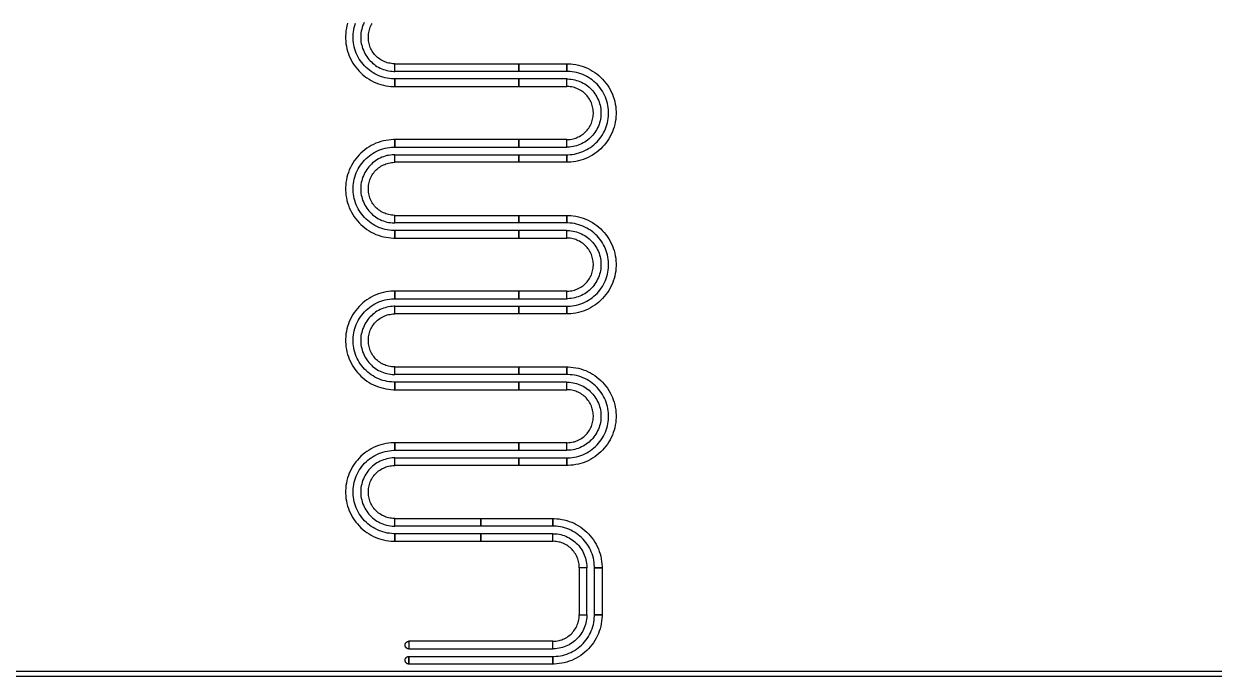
# Model space of a CAD drawing. Extents: x -3500 to 3500, y -3500 to 3500.
# Drawn here: x -1898 to -327, y 5 to 866 of the extents above; entities that cross this region are included whole.
import ezdxf

# ---------------------------------------------------------------- set-up
doc = ezdxf.new("R2010")
doc.units = 0
doc.layers.get('0').update_dxf_attribs({"linetype": 'CONTINUOUS'})
doc.layers.add('BASEMETAL', color=4, linetype='CONTINUOUS')
doc.layers.add('BUSMAIN', color=3, linetype='CONTINUOUS')

# ---------------------------------------------------------------- blocks, each defined once
blk = doc.blocks.new('CHIP_XSEARCH')
for points in [[(2029.1, 4366.5), (2028.2, 4363.2), (2027.5, 4359.8), (2027, 4356.5), (2026.7, 4353.1), (2026.5, 4349.7), (2026.5, 4346.3), (2026.7, 4342.9), (2027, 4339.5), (2027.5, 4336.2), (2028.2, 4332.8), (2029.1, 4329.5), (2030.2, 4326.3), (2031.4, 4323.1), (2032.8, 4320), (2034.3, 4317), (2036, 4314), (2037.9, 4311.2), (2039.9, 4308.4), (2042, 4305.8), (2044.3, 4303.3), (2046.7, 4300.9), (2049.2, 4298.6), (2051.9, 4296.4), (2054.6, 4294.4), (2057.5, 4292.6), (2060.4, 4290.9), (2063.5, 4289.3), (2066.6, 4287.9), (2069.8, 4286.7), (2073, 4285.7), (2076.3, 4284.8), (2079.6, 4284.1), (2083, 4283.6), (2086.4, 4283.2), (2089.8, 4283), (2091.5, 4283), (2091.5, 4293), (2090, 4293), (2087.1, 4293.2), (2084.3, 4293.5), (2081.4, 4293.9), (2078.6, 4294.5), (2075.8, 4295.3), (2073.1, 4296.2), (2070.4, 4297.2), (2067.8, 4298.4), (2065.2, 4299.7), (2062.7, 4301.1), (2060.3, 4302.7), (2058, 4304.4), (2055.7, 4306.2), (2053.6, 4308.1), (2051.6, 4310.1), (2049.6, 4312.3), (2047.8, 4314.5), (2046.1, 4316.8), (2044.6, 4319.3), (2043.1, 4321.8), (2041.8, 4324.3), (2040.6, 4327), (2039.6, 4329.6), (2038.7, 4332.4), (2038, 4335.2), (2037.4, 4338), (2036.9, 4340.8), (2036.6, 4343.7), (2036.5, 4346.6), (2036.5, 4349.4), (2036.6, 4352.3), (2036.9, 4355.2), (2037.4, 4358), (2038, 4360.8), (2038.7, 4363.6), (2039.6, 4366.4)], [(2050.8, 4367.4), (2049.9, 4365.2), (2049, 4363), (2048.3, 4360.8), (2047.7, 4358.5), (2047.2, 4356.2), (2046.8, 4353.9), (2046.6, 4351.5), (2046.5, 4349.2), (2046.5, 4346.8), (2046.6, 4344.5), (2046.8, 4342.1), (2047.2, 4339.8), (2047.7, 4337.5), (2048.3, 4335.2), (2049, 4333), (2049.9, 4330.8), (2050.8, 4328.6), (2051.9, 4326.5), (2053.1, 4324.5), (2054.4, 4322.5), (2055.8, 4320.6), (2057.2, 4318.8), (2058.8, 4317), (2060.5, 4315.4), (2062.2, 4313.8), (2064.1, 4312.3), (2066, 4310.9), (2067.9, 4309.6), (2070, 4308.5), (2072.1, 4307.4), (2074.2, 4306.4), (2076.4, 4305.6), (2078.7, 4304.9), (2080.9, 4304.2), (2083.3, 4303.8), (2085.6, 4303.4), (2087.9, 4303.1), (2090.3, 4303), (2091.5, 4303), (2091.5, 4313), (2090.5, 4313), (2088.7, 4313.1), (2086.9, 4313.3), (2085.1, 4313.6), (2083.3, 4314), (2081.5, 4314.4), (2079.8, 4315), (2078.1, 4315.7), (2076.4, 4316.4), (2074.8, 4317.2), (2073.2, 4318.2), (2071.6, 4319.2), (2070.1, 4320.2), (2068.7, 4321.4), (2067.4, 4322.6), (2066.1, 4323.9), (2064.8, 4325.3), (2063.7, 4326.7), (2062.6, 4328.2), (2061.6, 4329.7), (2060.7, 4331.3), (2059.9, 4332.9), (2059.1, 4334.6), (2058.5, 4336.3), (2057.9, 4338.1), (2057.4, 4339.8), (2057, 4341.6), (2056.8, 4343.4), (2056.6, 4345.3), (2056.5, 4347.1), (2056.5, 4348.9), (2056.6, 4350.7), (2056.8, 4352.6), (2057, 4354.4), (2057.4, 4356.2), (2057.9, 4357.9), (2058.5, 4359.7), (2059.1, 4361.4), (2059.9, 4363.1), (2060.7, 4364.7), (2061.6, 4366.3)]]:
    blk.add_lwpolyline(points)
for points in [[(2255, 4303), (2091.5, 4303), (2091.5, 4313), (2255, 4313)], [(2318.5, 4303), (2255, 4303), (2255, 4313), (2318.5, 4313)], [(2318.5, 4193), (2320, 4193), (2322.9, 4193.2), (2325.7, 4193.5), (2328.6, 4193.9), (2331.4, 4194.5), (2334.2, 4195.3), (2336.9, 4196.2), (2339.6, 4197.2), (2342.2, 4198.4), (2344.8, 4199.7), (2347.3, 4201.1), (2349.7, 4202.7), (2352, 4204.4), (2354.3, 4206.2), (2356.4, 4208.1), (2358.4, 4210.1), (2360.4, 4212.3), (2362.2, 4214.5), (2363.9, 4216.8), (2365.4, 4219.3), (2366.9, 4221.8), (2368.2, 4224.3), (2369.4, 4227), (2370.4, 4229.6), (2371.3, 4232.4), (2372, 4235.2), (2372.6, 4238), (2373.1, 4240.8), (2373.4, 4243.7), (2373.5, 4246.6), (2373.5, 4249.4), (2373.4, 4252.3), (2373.1, 4255.2), (2372.6, 4258), (2372, 4260.8), (2371.3, 4263.6), (2370.4, 4266.4), (2369.4, 4269), (2368.2, 4271.7), (2366.9, 4274.2), (2365.4, 4276.7), (2363.9, 4279.2), (2362.2, 4281.5), (2360.4, 4283.7), (2358.4, 4285.9), (2356.4, 4287.9), (2354.3, 4289.8), (2352, 4291.6), (2349.7, 4293.3), (2347.3, 4294.9), (2344.8, 4296.3), (2342.2, 4297.6), (2339.6, 4298.8), (2336.9, 4299.8), (2334.2, 4300.7), (2331.4, 4301.5), (2328.6, 4302.1), (2325.7, 4302.5), (2322.9, 4302.8), (2320, 4303), (2318.5, 4303), (2318.5, 4313), (2320.2, 4313), (2323.6, 4312.8), (2327, 4312.4), (2330.4, 4311.9), (2333.7, 4311.2), (2337, 4310.3), (2340.2, 4309.3), (2343.4, 4308.1), (2346.5, 4306.7), (2349.6, 4305.1), (2352.5, 4303.4), (2355.4, 4301.6), (2358.1, 4299.6), (2360.8, 4297.4), (2363.3, 4295.1), (2365.7, 4292.7), (2368, 4290.2), (2370.1, 4287.6), (2372.1, 4284.8), (2374, 4282), (2375.7, 4279), (2377.2, 4276), (2378.6, 4272.9), (2379.8, 4269.7), (2380.9, 4266.5), (2381.8, 4263.2), (2382.5, 4259.8), (2383, 4256.5), (2383.3, 4253.1), (2383.5, 4249.7), (2383.5, 4246.3), (2383.3, 4242.9), (2383, 4239.5), (2382.5, 4236.2), (2381.8, 4232.8), (2380.9, 4229.5), (2379.8, 4226.3), (2378.6, 4223.1), (2377.2, 4220), (2375.7, 4217), (2374, 4214), (2372.1, 4211.2), (2370.1, 4208.4), (2368, 4205.8), (2365.7, 4203.3), (2363.3, 4200.9), (2360.8, 4198.6), (2358.1, 4196.4), (2355.4, 4194.4), (2352.5, 4192.6), (2349.6, 4190.9), (2346.5, 4189.3), (2343.4, 4187.9), (2340.2, 4186.7), (2337, 4185.7), (2333.7, 4184.8), (2330.4, 4184.1), (2327, 4183.6), (2323.6, 4183.2), (2320.2, 4183), (2318.5, 4183)], [(2255, 4293), (2091.5, 4293), (2091.5, 4283), (2255, 4283)], [(2318.5, 4293), (2255, 4293), (2255, 4283), (2318.5, 4283)], [(2318.5, 4213), (2319.5, 4213), (2321.3, 4213.1), (2323.1, 4213.3), (2324.9, 4213.6), (2326.7, 4214), (2328.5, 4214.4), (2330.2, 4215), (2331.9, 4215.7), (2333.6, 4216.4), (2335.2, 4217.2), (2336.8, 4218.2), (2338.4, 4219.2), (2339.9, 4220.2), (2341.3, 4221.4), (2342.6, 4222.6), (2343.9, 4223.9), (2345.2, 4225.3), (2346.3, 4226.7), (2347.4, 4228.2), (2348.4, 4229.7), (2349.3, 4231.3), (2350.1, 4232.9), (2350.9, 4234.6), (2351.5, 4236.3), (2352.1, 4238.1), (2352.6, 4239.8), (2353, 4241.6), (2353.2, 4243.4), (2353.4, 4245.3), (2353.5, 4247.1), (2353.5, 4248.9), (2353.4, 4250.7), (2353.2, 4252.6), (2353, 4254.4), (2352.6, 4256.2), (2352.1, 4257.9), (2351.5, 4259.7), (2350.9, 4261.4), (2350.1, 4263.1), (2349.3, 4264.7), (2348.4, 4266.3), (2347.4, 4267.8), (2346.3, 4269.3), (2345.2, 4270.7), (2343.9, 4272.1), (2342.6, 4273.4), (2341.3, 4274.6), (2339.9, 4275.8), (2338.4, 4276.8), (2336.8, 4277.8), (2335.2, 4278.8), (2333.6, 4279.6), (2331.9, 4280.3), (2330.2, 4281), (2328.5, 4281.6), (2326.7, 4282), (2324.9, 4282.4), (2323.1, 4282.7), (2321.3, 4282.9), (2319.5, 4283), (2318.5, 4283), (2318.5, 4293), (2319.7, 4293), (2322.1, 4292.9), (2324.4, 4292.6), (2326.7, 4292.2), (2329.1, 4291.8), (2331.3, 4291.1), (2333.6, 4290.4), (2335.8, 4289.6), (2337.9, 4288.6), (2340, 4287.5), (2342.1, 4286.4), (2344, 4285.1), (2345.9, 4283.7), (2347.8, 4282.2), (2349.5, 4280.6), (2351.2, 4279), (2352.8, 4277.2), (2354.2, 4275.4), (2355.6, 4273.5), (2356.9, 4271.5), (2358.1, 4269.5), (2359.2, 4267.4), (2360.1, 4265.2), (2361, 4263), (2361.7, 4260.8), (2362.3, 4258.5), (2362.8, 4256.2), (2363.2, 4253.9), (2363.4, 4251.5), (2363.5, 4249.2), (2363.5, 4246.8), (2363.4, 4244.5), (2363.2, 4242.1), (2362.8, 4239.8), (2362.3, 4237.5), (2361.7, 4235.2), (2361, 4233), (2360.1, 4230.8), (2359.2, 4228.6), (2358.1, 4226.5), (2356.9, 4224.5), (2355.6, 4222.5), (2354.2, 4220.6), (2352.8, 4218.8), (2351.2, 4217), (2349.5, 4215.4), (2347.8, 4213.8), (2345.9, 4212.3), (2344, 4210.9), (2342.1, 4209.6), (2340, 4208.5), (2337.9, 4207.4), (2335.8, 4206.4), (2333.6, 4205.6), (2331.3, 4204.9), (2329.1, 4204.2), (2326.7, 4203.8), (2324.4, 4203.4), (2322.1, 4203.1), (2319.7, 4203), (2318.5, 4203)], [(2091.5, 4093), (2090, 4093), (2087.1, 4093.2), (2084.3, 4093.5), (2081.4, 4093.9), (2078.6, 4094.5), (2075.8, 4095.3), (2073.1, 4096.2), (2070.4, 4097.2), (2067.8, 4098.4), (2065.2, 4099.7), (2062.7, 4101.1), (2060.3, 4102.7), (2058, 4104.4), (2055.7, 4106.2), (2053.6, 4108.1), (2051.6, 4110.1), (2049.6, 4112.3), (2047.8, 4114.5), (2046.1, 4116.8), (2044.6, 4119.3), (2043.1, 4121.8), (2041.8, 4124.3), (2040.6, 4127), (2039.6, 4129.6), (2038.7, 4132.4), (2038, 4135.2), (2037.4, 4138), (2036.9, 4140.8), (2036.6, 4143.7), (2036.5, 4146.6), (2036.5, 4149.4), (2036.6, 4152.3), (2036.9, 4155.2), (2037.4, 4158), (2038, 4160.8), (2038.7, 4163.6), (2039.6, 4166.4), (2040.6, 4169), (2041.8, 4171.7), (2043.1, 4174.2), (2044.6, 4176.7), (2046.1, 4179.2), (2047.8, 4181.5), (2049.6, 4183.7), (2051.6, 4185.9), (2053.6, 4187.9), (2055.7, 4189.8), (2058, 4191.6), (2060.3, 4193.3), (2062.7, 4194.9), (2065.2, 4196.3), (2067.8, 4197.6), (2070.4, 4198.8), (2073.1, 4199.8), (2075.8, 4200.7), (2078.6, 4201.5), (2081.4, 4202.1), (2084.3, 4202.5), (2087.1, 4202.8), (2090, 4203), (2091.5, 4203), (2091.5, 4213), (2089.8, 4213), (2086.4, 4212.8), (2083, 4212.4), (2079.6, 4211.9), (2076.3, 4211.2), (2073, 4210.3), (2069.8, 4209.3), (2066.6, 4208.1), (2063.5, 4206.7), (2060.4, 4205.1), (2057.5, 4203.4), (2054.6, 4201.6), (2051.9, 4199.6), (2049.2, 4197.4), (2046.7, 4195.1), (2044.3, 4192.7), (2042, 4190.2), (2039.9, 4187.6), (2037.9, 4184.8), (2036, 4182), (2034.3, 4179), (2032.8, 4176), (2031.4, 4172.9), (2030.2, 4169.7), (2029.1, 4166.5), (2028.2, 4163.2), (2027.5, 4159.8), (2027, 4156.5), (2026.7, 4153.1), (2026.5, 4149.7), (2026.5, 4146.3), (2026.7, 4142.9), (2027, 4139.5), (2027.5, 4136.2), (2028.2, 4132.8), (2029.1, 4129.5), (2030.2, 4126.3), (2031.4, 4123.1), (2032.8, 4120), (2034.3, 4117), (2036, 4114), (2037.9, 4111.2), (2039.9, 4108.4), (2042, 4105.8), (2044.3, 4103.3), (2046.7, 4100.9), (2049.2, 4098.6), (2051.9, 4096.4), (2054.6, 4094.4), (2057.5, 4092.6), (2060.4, 4090.9), (2063.5, 4089.3), (2066.6, 4087.9), (2069.8, 4086.7), (2073, 4085.7), (2076.3, 4084.8), (2079.6, 4084.1), (2083, 4083.6), (2086.4, 4083.2), (2089.8, 4083), (2091.5, 4083)], [(2091.5, 4203), (2255, 4203), (2255, 4213), (2091.5, 4213)], [(2255, 4203), (2318.5, 4203), (2318.5, 4213), (2255, 4213)], [(2091.5, 4113), (2090.5, 4113), (2088.7, 4113.1), (2086.9, 4113.3), (2085.1, 4113.6), (2083.3, 4114), (2081.5, 4114.4), (2079.8, 4115), (2078.1, 4115.7), (2076.4, 4116.4), (2074.8, 4117.2), (2073.2, 4118.2), (2071.6, 4119.2), (2070.1, 4120.2), (2068.7, 4121.4), (2067.4, 4122.6), (2066.1, 4123.9), (2064.8, 4125.3), (2063.7, 4126.7), (2062.6, 4128.2), (2061.6, 4129.7), (2060.7, 4131.3), (2059.9, 4132.9), (2059.1, 4134.6), (2058.5, 4136.3), (2057.9, 4138.1), (2057.4, 4139.8), (2057, 4141.6), (2056.8, 4143.4), (2056.6, 4145.3), (2056.5, 4147.1), (2056.5, 4148.9), (2056.6, 4150.7), (2056.8, 4152.6), (2057, 4154.4), (2057.4, 4156.2), (2057.9, 4157.9), (2058.5, 4159.7), (2059.1, 4161.4), (2059.9, 4163.1), (2060.7, 4164.7), (2061.6, 4166.3), (2062.6, 4167.8), (2063.7, 4169.3), (2064.8, 4170.7), (2066.1, 4172.1), (2067.4, 4173.4), (2068.7, 4174.6), (2070.1, 4175.8), (2071.6, 4176.8), (2073.2, 4177.8), (2074.8, 4178.8), (2076.4, 4179.6), (2078.1, 4180.3), (2079.8, 4181), (2081.5, 4181.6), (2083.3, 4182), (2085.1, 4182.4), (2086.9, 4182.7), (2088.7, 4182.9), (2090.5, 4183), (2091.5, 4183), (2091.5, 4193), (2090.3, 4193), (2087.9, 4192.9), (2085.6, 4192.6), (2083.3, 4192.2), (2080.9, 4191.8), (2078.7, 4191.1), (2076.4, 4190.4), (2074.2, 4189.6), (2072.1, 4188.6), (2070, 4187.5), (2067.9, 4186.4), (2066, 4185.1), (2064.1, 4183.7), (2062.2, 4182.2), (2060.5, 4180.6), (2058.8, 4179), (2057.2, 4177.2), (2055.8, 4175.4), (2054.4, 4173.5), (2053.1, 4171.5), (2051.9, 4169.5), (2050.8, 4167.4), (2049.9, 4165.2), (2049, 4163), (2048.3, 4160.8), (2047.7, 4158.5), (2047.2, 4156.2), (2046.8, 4153.9), (2046.6, 4151.5), (2046.5, 4149.2), (2046.5, 4146.8), (2046.6, 4144.5), (2046.8, 4142.1), (2047.2, 4139.8), (2047.7, 4137.5), (2048.3, 4135.2), (2049, 4133), (2049.9, 4130.8), (2050.8, 4128.6), (2051.9, 4126.5), (2053.1, 4124.5), (2054.4, 4122.5), (2055.8, 4120.6), (2057.2, 4118.8), (2058.8, 4117), (2060.5, 4115.4), (2062.2, 4113.8), (2064.1, 4112.3), (2066, 4110.9), (2067.9, 4109.6), (2070, 4108.5), (2072.1, 4107.4), (2074.2, 4106.4), (2076.4, 4105.6), (2078.7, 4104.9), (2080.9, 4104.2), (2083.3, 4103.8), (2085.6, 4103.4), (2087.9, 4103.1), (2090.3, 4103), (2091.5, 4103)], [(2091.5, 4193), (2255, 4193), (2255, 4183), (2091.5, 4183)], [(2255, 4193), (2318.5, 4193), (2318.5, 4183), (2255, 4183)], [(2255, 4103), (2091.5, 4103), (2091.5, 4113), (2255, 4113)], [(2318.5, 4103), (2255, 4103), (2255, 4113), (2318.5, 4113)], [(2318.5, 3993), (2320, 3993), (2322.9, 3993.2), (2325.7, 3993.5), (2328.6, 3993.9), (2331.4, 3994.5), (2334.2, 3995.3), (2336.9, 3996.2), (2339.6, 3997.2), (2342.2, 3998.4), (2344.8, 3999.7), (2347.3, 4001.1), (2349.7, 4002.7), (2352, 4004.4), (2354.3, 4006.2), (2356.4, 4008.1), (2358.4, 4010.1), (2360.4, 4012.3), (2362.2, 4014.5), (2363.9, 4016.8), (2365.4, 4019.3), (2366.9, 4021.8), (2368.2, 4024.3), (2369.4, 4027), (2370.4, 4029.6), (2371.3, 4032.4), (2372, 4035.2), (2372.6, 4038), (2373.1, 4040.8), (2373.4, 4043.7), (2373.5, 4046.6), (2373.5, 4049.4), (2373.4, 4052.3), (2373.1, 4055.2), (2372.6, 4058), (2372, 4060.8), (2371.3, 4063.6), (2370.4, 4066.4), (2369.4, 4069), (2368.2, 4071.7), (2366.9, 4074.2), (2365.4, 4076.7), (2363.9, 4079.2), (2362.2, 4081.5), (2360.4, 4083.7), (2358.4, 4085.9), (2356.4, 4087.9), (2354.3, 4089.8), (2352, 4091.6), (2349.7, 4093.3), (2347.3, 4094.9), (2344.8, 4096.3), (2342.2, 4097.6), (2339.6, 4098.8), (2336.9, 4099.8), (2334.2, 4100.7), (2331.4, 4101.5), (2328.6, 4102.1), (2325.7, 4102.5), (2322.9, 4102.8), (2320, 4103), (2318.5, 4103), (2318.5, 4113), (2320.2, 4113), (2323.6, 4112.8), (2327, 4112.4), (2330.4, 4111.9), (2333.7, 4111.2), (2337, 4110.3), (2340.2, 4109.3), (2343.4, 4108.1), (2346.5, 4106.7), (2349.6, 4105.1), (2352.5, 4103.4), (2355.4, 4101.6), (2358.1, 4099.6), (2360.8, 4097.4), (2363.3, 4095.1), (2365.7, 4092.7), (2368, 4090.2), (2370.1, 4087.6), (2372.1, 4084.8), (2374, 4082), (2375.7, 4079), (2377.2, 4076), (2378.6, 4072.9), (2379.8, 4069.7), (2380.9, 4066.5), (2381.8, 4063.2), (2382.5, 4059.8), (2383, 4056.5), (2383.3, 4053.1), (2383.5, 4049.7), (2383.5, 4046.3), (2383.3, 4042.9), (2383, 4039.5), (2382.5, 4036.2), (2381.8, 4032.8), (2380.9, 4029.5), (2379.8, 4026.3), (2378.6, 4023.1), (2377.2, 4020), (2375.7, 4017), (2374, 4014), (2372.1, 4011.2), (2370.1, 4008.4), (2368, 4005.8), (2365.7, 4003.3), (2363.3, 4000.9), (2360.8, 3998.6), (2358.1, 3996.4), (2355.4, 3994.4), (2352.5, 3992.6), (2349.6, 3990.9), (2346.5, 3989.3), (2343.4, 3987.9), (2340.2, 3986.7), (2337, 3985.7), (2333.7, 3984.8), (2330.4, 3984.1), (2327, 3983.6), (2323.6, 3983.2), (2320.2, 3983), (2318.5, 3983)], [(2255, 4093), (2091.5, 4093), (2091.5, 4083), (2255, 4083)], [(2318.5, 4093), (2255, 4093), (2255, 4083), (2318.5, 4083)], [(2318.5, 4013), (2319.5, 4013), (2321.3, 4013.1), (2323.1, 4013.3), (2324.9, 4013.6), (2326.7, 4014), (2328.5, 4014.4), (2330.2, 4015), (2331.9, 4015.7), (2333.6, 4016.4), (2335.2, 4017.2), (2336.8, 4018.2), (2338.4, 4019.2), (2339.9, 4020.2), (2341.3, 4021.4), (2342.6, 4022.6), (2343.9, 4023.9), (2345.2, 4025.3), (2346.3, 4026.7), (2347.4, 4028.2), (2348.4, 4029.7), (2349.3, 4031.3), (2350.1, 4032.9), (2350.9, 4034.6), (2351.5, 4036.3), (2352.1, 4038.1), (2352.6, 4039.8), (2353, 4041.6), (2353.2, 4043.4), (2353.4, 4045.3), (2353.5, 4047.1), (2353.5, 4048.9), (2353.4, 4050.7), (2353.2, 4052.6), (2353, 4054.4), (2352.6, 4056.2), (2352.1, 4057.9), (2351.5, 4059.7), (2350.9, 4061.4), (2350.1, 4063.1), (2349.3, 4064.7), (2348.4, 4066.3), (2347.4, 4067.8), (2346.3, 4069.3), (2345.2, 4070.7), (2343.9, 4072.1), (2342.6, 4073.4), (2341.3, 4074.6), (2339.9, 4075.8), (2338.4, 4076.8), (2336.8, 4077.8), (2335.2, 4078.8), (2333.6, 4079.6), (2331.9, 4080.3), (2330.2, 4081), (2328.5, 4081.6), (2326.7, 4082), (2324.9, 4082.4), (2323.1, 4082.7), (2321.3, 4082.9), (2319.5, 4083), (2318.5, 4083), (2318.5, 4093), (2319.7, 4093), (2322.1, 4092.9), (2324.4, 4092.6), (2326.7, 4092.2), (2329.1, 4091.8), (2331.3, 4091.1), (2333.6, 4090.4), (2335.8, 4089.6), (2337.9, 4088.6), (2340, 4087.5), (2342.1, 4086.4), (2344, 4085.1), (2345.9, 4083.7), (2347.8, 4082.2), (2349.5, 4080.6), (2351.2, 4079), (2352.8, 4077.2), (2354.2, 4075.4), (2355.6, 4073.5), (2356.9, 4071.5), (2358.1, 4069.5), (2359.2, 4067.4), (2360.1, 4065.2), (2361, 4063), (2361.7, 4060.8), (2362.3, 4058.5), (2362.8, 4056.2), (2363.2, 4053.9), (2363.4, 4051.5), (2363.5, 4049.2), (2363.5, 4046.8), (2363.4, 4044.5), (2363.2, 4042.1), (2362.8, 4039.8), (2362.3, 4037.5), (2361.7, 4035.2), (2361, 4033), (2360.1, 4030.8), (2359.2, 4028.6), (2358.1, 4026.5), (2356.9, 4024.5), (2355.6, 4022.5), (2354.2, 4020.6), (2352.8, 4018.8), (2351.2, 4017), (2349.5, 4015.4), (2347.8, 4013.8), (2345.9, 4012.3), (2344, 4010.9), (2342.1, 4009.6), (2340, 4008.5), (2337.9, 4007.4), (2335.8, 4006.4), (2333.6, 4005.6), (2331.3, 4004.9), (2329.1, 4004.2), (2326.7, 4003.8), (2324.4, 4003.4), (2322.1, 4003.1), (2319.7, 4003), (2318.5, 4003)], [(2091.5, 3893), (2090, 3893), (2087.1, 3893.2), (2084.3, 3893.5), (2081.4, 3893.9), (2078.6, 3894.5), (2075.8, 3895.3), (2073.1, 3896.2), (2070.4, 3897.2), (2067.8, 3898.4), (2065.2, 3899.7), (2062.7, 3901.1), (2060.3, 3902.7), (2058, 3904.4), (2055.7, 3906.2), (2053.6, 3908.1), (2051.6, 3910.1), (2049.6, 3912.3), (2047.8, 3914.5), (2046.1, 3916.8), (2044.6, 3919.3), (2043.1, 3921.8), (2041.8, 3924.3), (2040.6, 3927), (2039.6, 3929.6), (2038.7, 3932.4), (2038, 3935.2), (2037.4, 3938), (2036.9, 3940.8), (2036.6, 3943.7), (2036.5, 3946.6), (2036.5, 3949.4), (2036.6, 3952.3), (2036.9, 3955.2), (2037.4, 3958), (2038, 3960.8), (2038.7, 3963.6), (2039.6, 3966.4), (2040.6, 3969), (2041.8, 3971.7), (2043.1, 3974.2), (2044.6, 3976.7), (2046.1, 3979.2), (2047.8, 3981.5), (2049.6, 3983.7), (2051.6, 3985.9), (2053.6, 3987.9), (2055.7, 3989.8), (2058, 3991.6), (2060.3, 3993.3), (2062.7, 3994.9), (2065.2, 3996.3), (2067.8, 3997.6), (2070.4, 3998.8), (2073.1, 3999.8), (2075.8, 4000.7), (2078.6, 4001.5), (2081.4, 4002.1), (2084.3, 4002.5), (2087.1, 4002.8), (2090, 4003), (2091.5, 4003), (2091.5, 4013), (2089.8, 4013), (2086.4, 4012.8), (2083, 4012.4), (2079.6, 4011.9), (2076.3, 4011.2), (2073, 4010.3), (2069.8, 4009.3), (2066.6, 4008.1), (2063.5, 4006.7), (2060.4, 4005.1), (2057.5, 4003.4), (2054.6, 4001.6), (2051.9, 3999.6), (2049.2, 3997.4), (2046.7, 3995.1), (2044.3, 3992.7), (2042, 3990.2), (2039.9, 3987.6), (2037.9, 3984.8), (2036, 3982), (2034.3, 3979), (2032.8, 3976), (2031.4, 3972.9), (2030.2, 3969.7), (2029.1, 3966.5), (2028.2, 3963.2), (2027.5, 3959.8), (2027, 3956.5), (2026.7, 3953.1), (2026.5, 3949.7), (2026.5, 3946.3), (2026.7, 3942.9), (2027, 3939.5), (2027.5, 3936.2), (2028.2, 3932.8), (2029.1, 3929.5), (2030.2, 3926.3), (2031.4, 3923.1), (2032.8, 3920), (2034.3, 3917), (2036, 3914), (2037.9, 3911.2), (2039.9, 3908.4), (2042, 3905.8), (2044.3, 3903.3), (2046.7, 3900.9), (2049.2, 3898.6), (2051.9, 3896.4), (2054.6, 3894.4), (2057.5, 3892.6), (2060.4, 3890.9), (2063.5, 3889.3), (2066.6, 3887.9), (2069.8, 3886.7), (2073, 3885.7), (2076.3, 3884.8), (2079.6, 3884.1), (2083, 3883.6), (2086.4, 3883.2), (2089.8, 3883), (2091.5, 3883)], [(2091.5, 4003), (2255, 4003), (2255, 4013), (2091.5, 4013)], [(2255, 4003), (2318.5, 4003), (2318.5, 4013), (2255, 4013)], [(2091.5, 3913), (2090.5, 3913), (2088.7, 3913.1), (2086.9, 3913.3), (2085.1, 3913.6), (2083.3, 3914), (2081.5, 3914.4), (2079.8, 3915), (2078.1, 3915.7), (2076.4, 3916.4), (2074.8, 3917.2), (2073.2, 3918.2), (2071.6, 3919.2), (2070.1, 3920.2), (2068.7, 3921.4), (2067.4, 3922.6), (2066.1, 3923.9), (2064.8, 3925.3), (2063.7, 3926.7), (2062.6, 3928.2), (2061.6, 3929.7), (2060.7, 3931.3), (2059.9, 3932.9), (2059.1, 3934.6), (2058.5, 3936.3), (2057.9, 3938.1), (2057.4, 3939.8), (2057, 3941.6), (2056.8, 3943.4), (2056.6, 3945.3), (2056.5, 3947.1), (2056.5, 3948.9), (2056.6, 3950.7), (2056.8, 3952.6), (2057, 3954.4), (2057.4, 3956.2), (2057.9, 3957.9), (2058.5, 3959.7), (2059.1, 3961.4), (2059.9, 3963.1), (2060.7, 3964.7), (2061.6, 3966.3), (2062.6, 3967.8), (2063.7, 3969.3), (2064.8, 3970.7), (2066.1, 3972.1), (2067.4, 3973.4), (2068.7, 3974.6), (2070.1, 3975.8), (2071.6, 3976.8), (2073.2, 3977.8), (2074.8, 3978.8), (2076.4, 3979.6), (2078.1, 3980.3), (2079.8, 3981), (2081.5, 3981.6), (2083.3, 3982), (2085.1, 3982.4), (2086.9, 3982.7), (2088.7, 3982.9), (2090.5, 3983), (2091.5, 3983), (2091.5, 3993), (2090.3, 3993), (2087.9, 3992.9), (2085.6, 3992.6), (2083.3, 3992.2), (2080.9, 3991.8), (2078.7, 3991.1), (2076.4, 3990.4), (2074.2, 3989.6), (2072.1, 3988.6), (2070, 3987.5), (2067.9, 3986.4), (2066, 3985.1), (2064.1, 3983.7), (2062.2, 3982.2), (2060.5, 3980.6), (2058.8, 3979), (2057.2, 3977.2), (2055.8, 3975.4), (2054.4, 3973.5), (2053.1, 3971.5), (2051.9, 3969.5), (2050.8, 3967.4), (2049.9, 3965.2), (2049, 3963), (2048.3, 3960.8), (2047.7, 3958.5), (2047.2, 3956.2), (2046.8, 3953.9), (2046.6, 3951.5), (2046.5, 3949.2), (2046.5, 3946.8), (2046.6, 3944.5), (2046.8, 3942.1), (2047.2, 3939.8), (2047.7, 3937.5), (2048.3, 3935.2), (2049, 3933), (2049.9, 3930.8), (2050.8, 3928.6), (2051.9, 3926.5), (2053.1, 3924.5), (2054.4, 3922.5), (2055.8, 3920.6), (2057.2, 3918.8), (2058.8, 3917), (2060.5, 3915.4), (2062.2, 3913.8), (2064.1, 3912.3), (2066, 3910.9), (2067.9, 3909.6), (2070, 3908.5), (2072.1, 3907.4), (2074.2, 3906.4), (2076.4, 3905.6), (2078.7, 3904.9), (2080.9, 3904.2), (2083.3, 3903.8), (2085.6, 3903.4), (2087.9, 3903.1), (2090.3, 3903), (2091.5, 3903)], [(2091.5, 3993), (2255, 3993), (2255, 3983), (2091.5, 3983)], [(2255, 3993), (2318.5, 3993), (2318.5, 3983), (2255, 3983)], [(2255, 3903), (2091.5, 3903), (2091.5, 3913), (2255, 3913)], [(2318.5, 3903), (2255, 3903), (2255, 3913), (2318.5, 3913)], [(2318.5, 3793), (2320, 3793), (2322.9, 3793.2), (2325.7, 3793.5), (2328.6, 3793.9), (2331.4, 3794.5), (2334.2, 3795.3), (2336.9, 3796.2), (2339.6, 3797.2), (2342.2, 3798.4), (2344.8, 3799.7), (2347.3, 3801.1), (2349.7, 3802.7), (2352, 3804.4), (2354.3, 3806.2), (2356.4, 3808.1), (2358.4, 3810.1), (2360.4, 3812.3), (2362.2, 3814.5), (2363.9, 3816.8), (2365.4, 3819.3), (2366.9, 3821.8), (2368.2, 3824.3), (2369.4, 3827), (2370.4, 3829.6), (2371.3, 3832.4), (2372, 3835.2), (2372.6, 3838), (2373.1, 3840.8), (2373.4, 3843.7), (2373.5, 3846.6), (2373.5, 3849.4), (2373.4, 3852.3), (2373.1, 3855.2), (2372.6, 3858), (2372, 3860.8), (2371.3, 3863.6), (2370.4, 3866.4), (2369.4, 3869), (2368.2, 3871.7), (2366.9, 3874.2), (2365.4, 3876.7), (2363.9, 3879.2), (2362.2, 3881.5), (2360.4, 3883.7), (2358.4, 3885.9), (2356.4, 3887.9), (2354.3, 3889.8), (2352, 3891.6), (2349.7, 3893.3), (2347.3, 3894.9), (2344.8, 3896.3), (2342.2, 3897.6), (2339.6, 3898.8), (2336.9, 3899.8), (2334.2, 3900.7), (2331.4, 3901.5), (2328.6, 3902.1), (2325.7, 3902.5), (2322.9, 3902.8), (2320, 3903), (2318.5, 3903), (2318.5, 3913), (2320.2, 3913), (2323.6, 3912.8), (2327, 3912.4), (2330.4, 3911.9), (2333.7, 3911.2), (2337, 3910.3), (2340.2, 3909.3), (2343.4, 3908.1), (2346.5, 3906.7), (2349.6, 3905.1), (2352.5, 3903.4), (2355.4, 3901.6), (2358.1, 3899.6), (2360.8, 3897.4), (2363.3, 3895.1), (2365.7, 3892.7), (2368, 3890.2), (2370.1, 3887.6), (2372.1, 3884.8), (2374, 3882), (2375.7, 3879), (2377.2, 3876), (2378.6, 3872.9), (2379.8, 3869.7), (2380.9, 3866.5), (2381.8, 3863.2), (2382.5, 3859.8), (2383, 3856.5), (2383.3, 3853.1), (2383.5, 3849.7), (2383.5, 3846.3), (2383.3, 3842.9), (2383, 3839.5), (2382.5, 3836.2), (2381.8, 3832.8), (2380.9, 3829.5), (2379.8, 3826.3), (2378.6, 3823.1), (2377.2, 3820), (2375.7, 3817), (2374, 3814), (2372.1, 3811.2), (2370.1, 3808.4), (2368, 3805.8), (2365.7, 3803.3), (2363.3, 3800.9), (2360.8, 3798.6), (2358.1, 3796.4), (2355.4, 3794.4), (2352.5, 3792.6), (2349.6, 3790.9), (2346.5, 3789.3), (2343.4, 3787.9), (2340.2, 3786.7), (2337, 3785.7), (2333.7, 3784.8), (2330.4, 3784.1), (2327, 3783.6), (2323.6, 3783.2), (2320.2, 3783), (2318.5, 3783)], [(2255, 3893), (2091.5, 3893), (2091.5, 3883), (2255, 3883)], [(2318.5, 3893), (2255, 3893), (2255, 3883), (2318.5, 3883)], [(2318.5, 3813), (2319.5, 3813), (2321.3, 3813.1), (2323.1, 3813.3), (2324.9, 3813.6), (2326.7, 3814), (2328.5, 3814.4), (2330.2, 3815), (2331.9, 3815.7), (2333.6, 3816.4), (2335.2, 3817.2), (2336.8, 3818.2), (2338.4, 3819.2), (2339.9, 3820.2), (2341.3, 3821.4), (2342.6, 3822.6), (2343.9, 3823.9), (2345.2, 3825.3), (2346.3, 3826.7), (2347.4, 3828.2), (2348.4, 3829.7), (2349.3, 3831.3), (2350.1, 3832.9), (2350.9, 3834.6), (2351.5, 3836.3), (2352.1, 3838.1), (2352.6, 3839.8), (2353, 3841.6), (2353.2, 3843.4), (2353.4, 3845.3), (2353.5, 3847.1), (2353.5, 3848.9), (2353.4, 3850.7), (2353.2, 3852.6), (2353, 3854.4), (2352.6, 3856.2), (2352.1, 3857.9), (2351.5, 3859.7), (2350.9, 3861.4), (2350.1, 3863.1), (2349.3, 3864.7), (2348.4, 3866.3), (2347.4, 3867.8), (2346.3, 3869.3), (2345.2, 3870.7), (2343.9, 3872.1), (2342.6, 3873.4), (2341.3, 3874.6), (2339.9, 3875.8), (2338.4, 3876.8), (2336.8, 3877.8), (2335.2, 3878.8), (2333.6, 3879.6), (2331.9, 3880.3), (2330.2, 3881), (2328.5, 3881.6), (2326.7, 3882), (2324.9, 3882.4), (2323.1, 3882.7), (2321.3, 3882.9), (2319.5, 3883), (2318.5, 3883), (2318.5, 3893), (2319.7, 3893), (2322.1, 3892.9), (2324.4, 3892.6), (2326.7, 3892.2), (2329.1, 3891.8), (2331.3, 3891.1), (2333.6, 3890.4), (2335.8, 3889.6), (2337.9, 3888.6), (2340, 3887.5), (2342.1, 3886.4), (2344, 3885.1), (2345.9, 3883.7), (2347.8, 3882.2), (2349.5, 3880.6), (2351.2, 3879), (2352.8, 3877.2), (2354.2, 3875.4), (2355.6, 3873.5), (2356.9, 3871.5), (2358.1, 3869.5), (2359.2, 3867.4), (2360.1, 3865.2), (2361, 3863), (2361.7, 3860.8), (2362.3, 3858.5), (2362.8, 3856.2), (2363.2, 3853.9), (2363.4, 3851.5), (2363.5, 3849.2), (2363.5, 3846.8), (2363.4, 3844.5), (2363.2, 3842.1), (2362.8, 3839.8), (2362.3, 3837.5), (2361.7, 3835.2), (2361, 3833), (2360.1, 3830.8), (2359.2, 3828.6), (2358.1, 3826.5), (2356.9, 3824.5), (2355.6, 3822.5), (2354.2, 3820.6), (2352.8, 3818.8), (2351.2, 3817), (2349.5, 3815.4), (2347.8, 3813.8), (2345.9, 3812.3), (2344, 3810.9), (2342.1, 3809.6), (2340, 3808.5), (2337.9, 3807.4), (2335.8, 3806.4), (2333.6, 3805.6), (2331.3, 3804.9), (2329.1, 3804.2), (2326.7, 3803.8), (2324.4, 3803.4), (2322.1, 3803.1), (2319.7, 3803), (2318.5, 3803)], [(2091.5, 3693), (2090, 3693), (2087.1, 3693.2), (2084.3, 3693.5), (2081.4, 3693.9), (2078.6, 3694.5), (2075.8, 3695.3), (2073.1, 3696.2), (2070.4, 3697.2), (2067.8, 3698.4), (2065.2, 3699.7), (2062.7, 3701.1), (2060.3, 3702.7), (2058, 3704.4), (2055.7, 3706.2), (2053.6, 3708.1), (2051.6, 3710.1), (2049.6, 3712.3), (2047.8, 3714.5), (2046.1, 3716.8), (2044.6, 3719.3), (2043.1, 3721.8), (2041.8, 3724.3), (2040.6, 3727), (2039.6, 3729.6), (2038.7, 3732.4), (2038, 3735.2), (2037.4, 3738), (2036.9, 3740.8), (2036.6, 3743.7), (2036.5, 3746.6), (2036.5, 3749.4), (2036.6, 3752.3), (2036.9, 3755.2), (2037.4, 3758), (2038, 3760.8), (2038.7, 3763.6), (2039.6, 3766.4), (2040.6, 3769), (2041.8, 3771.7), (2043.1, 3774.2), (2044.6, 3776.7), (2046.1, 3779.2), (2047.8, 3781.5), (2049.6, 3783.7), (2051.6, 3785.9), (2053.6, 3787.9), (2055.7, 3789.8), (2058, 3791.6), (2060.3, 3793.3), (2062.7, 3794.9), (2065.2, 3796.3), (2067.8, 3797.6), (2070.4, 3798.8), (2073.1, 3799.8), (2075.8, 3800.7), (2078.6, 3801.5), (2081.4, 3802.1), (2084.3, 3802.5), (2087.1, 3802.8), (2090, 3803), (2091.5, 3803), (2091.5, 3813), (2089.8, 3813), (2086.4, 3812.8), (2083, 3812.4), (2079.6, 3811.9), (2076.3, 3811.2), (2073, 3810.3), (2069.8, 3809.3), (2066.6, 3808.1), (2063.5, 3806.7), (2060.4, 3805.1), (2057.5, 3803.4), (2054.6, 3801.6), (2051.9, 3799.6), (2049.2, 3797.4), (2046.7, 3795.1), (2044.3, 3792.7), (2042, 3790.2), (2039.9, 3787.6), (2037.9, 3784.8), (2036, 3782), (2034.3, 3779), (2032.8, 3776), (2031.4, 3772.9), (2030.2, 3769.7), (2029.1, 3766.5), (2028.2, 3763.2), (2027.5, 3759.8), (2027, 3756.5), (2026.7, 3753.1), (2026.5, 3749.7), (2026.5, 3746.3), (2026.7, 3742.9), (2027, 3739.5), (2027.5, 3736.2), (2028.2, 3732.8), (2029.1, 3729.5), (2030.2, 3726.3), (2031.4, 3723.1), (2032.8, 3720), (2034.3, 3717), (2036, 3714), (2037.9, 3711.2), (2039.9, 3708.4), (2042, 3705.8), (2044.3, 3703.3), (2046.7, 3700.9), (2049.2, 3698.6), (2051.9, 3696.4), (2054.6, 3694.4), (2057.5, 3692.6), (2060.4, 3690.9), (2063.5, 3689.3), (2066.6, 3687.9), (2069.8, 3686.7), (2073, 3685.7), (2076.3, 3684.8), (2079.6, 3684.1), (2083, 3683.6), (2086.4, 3683.2), (2089.8, 3683), (2091.5, 3683)], [(2091.5, 3803), (2255, 3803), (2255, 3813), (2091.5, 3813)], [(2255, 3803), (2318.5, 3803), (2318.5, 3813), (2255, 3813)], [(2091.5, 3713), (2090.5, 3713), (2088.7, 3713.1), (2086.9, 3713.3), (2085.1, 3713.6), (2083.3, 3714), (2081.5, 3714.4), (2079.8, 3715), (2078.1, 3715.7), (2076.4, 3716.4), (2074.8, 3717.2), (2073.2, 3718.2), (2071.6, 3719.2), (2070.1, 3720.2), (2068.7, 3721.4), (2067.4, 3722.6), (2066.1, 3723.9), (2064.8, 3725.3), (2063.7, 3726.7), (2062.6, 3728.2), (2061.6, 3729.7), (2060.7, 3731.3), (2059.9, 3732.9), (2059.1, 3734.6), (2058.5, 3736.3), (2057.9, 3738.1), (2057.4, 3739.8), (2057, 3741.6), (2056.8, 3743.4), (2056.6, 3745.3), (2056.5, 3747.1), (2056.5, 3748.9), (2056.6, 3750.7), (2056.8, 3752.6), (2057, 3754.4), (2057.4, 3756.2), (2057.9, 3757.9), (2058.5, 3759.7), (2059.1, 3761.4), (2059.9, 3763.1), (2060.7, 3764.7), (2061.6, 3766.3), (2062.6, 3767.8), (2063.7, 3769.3), (2064.8, 3770.7), (2066.1, 3772.1), (2067.4, 3773.4), (2068.7, 3774.6), (2070.1, 3775.8), (2071.6, 3776.8), (2073.2, 3777.8), (2074.8, 3778.8), (2076.4, 3779.6), (2078.1, 3780.3), (2079.8, 3781), (2081.5, 3781.6), (2083.3, 3782), (2085.1, 3782.4), (2086.9, 3782.7), (2088.7, 3782.9), (2090.5, 3783), (2091.5, 3783), (2091.5, 3793), (2090.3, 3793), (2087.9, 3792.9), (2085.6, 3792.6), (2083.3, 3792.2), (2080.9, 3791.8), (2078.7, 3791.1), (2076.4, 3790.4), (2074.2, 3789.6), (2072.1, 3788.6), (2070, 3787.5), (2067.9, 3786.4), (2066, 3785.1), (2064.1, 3783.7), (2062.2, 3782.2), (2060.5, 3780.6), (2058.8, 3779), (2057.2, 3777.2), (2055.8, 3775.4), (2054.4, 3773.5), (2053.1, 3771.5), (2051.9, 3769.5), (2050.8, 3767.4), (2049.9, 3765.2), (2049, 3763), (2048.3, 3760.8), (2047.7, 3758.5), (2047.2, 3756.2), (2046.8, 3753.9), (2046.6, 3751.5), (2046.5, 3749.2), (2046.5, 3746.8), (2046.6, 3744.5), (2046.8, 3742.1), (2047.2, 3739.8), (2047.7, 3737.5), (2048.3, 3735.2), (2049, 3733), (2049.9, 3730.8), (2050.8, 3728.6), (2051.9, 3726.5), (2053.1, 3724.5), (2054.4, 3722.5), (2055.8, 3720.6), (2057.2, 3718.8), (2058.8, 3717), (2060.5, 3715.4), (2062.2, 3713.8), (2064.1, 3712.3), (2066, 3710.9), (2067.9, 3709.6), (2070, 3708.5), (2072.1, 3707.4), (2074.2, 3706.4), (2076.4, 3705.6), (2078.7, 3704.9), (2080.9, 3704.2), (2083.3, 3703.8), (2085.6, 3703.4), (2087.9, 3703.1), (2090.3, 3703), (2091.5, 3703)], [(2091.5, 3793), (2255, 3793), (2255, 3783), (2091.5, 3783)], [(2255, 3793), (2318.5, 3793), (2318.5, 3783), (2255, 3783)], [(2205, 3703), (2091.5, 3703), (2091.5, 3713), (2205, 3713)], [(2300, 3703), (2205, 3703), (2205, 3713), (2300, 3713)], [(2355, 3648), (2355, 3649.4), (2354.8, 3652.3), (2354.5, 3655.2), (2354.1, 3658), (2353.5, 3660.8), (2352.7, 3663.6), (2351.8, 3666.4), (2350.8, 3669), (2349.6, 3671.7), (2348.3, 3674.2), (2346.9, 3676.7), (2345.3, 3679.2), (2343.6, 3681.5), (2341.8, 3683.7), (2339.9, 3685.9), (2337.9, 3687.9), (2335.7, 3689.8), (2333.5, 3691.6), (2331.2, 3693.3), (2328.7, 3694.9), (2326.2, 3696.3), (2323.7, 3697.6), (2321, 3698.8), (2318.4, 3699.8), (2315.6, 3700.7), (2312.8, 3701.5), (2310, 3702.1), (2307.2, 3702.5), (2304.3, 3702.8), (2301.4, 3703), (2300, 3703), (2300, 3713), (2301.7, 3713), (2305.1, 3712.8), (2308.5, 3712.4), (2311.8, 3711.9), (2315.2, 3711.2), (2318.5, 3710.3), (2321.7, 3709.3), (2324.9, 3708.1), (2328, 3706.7), (2331, 3705.1), (2334, 3703.4), (2336.8, 3701.6), (2339.6, 3699.6), (2342.2, 3697.4), (2344.7, 3695.1), (2347.1, 3692.7), (2349.4, 3690.2), (2351.6, 3687.6), (2353.6, 3684.8), (2355.4, 3682), (2357.1, 3679), (2358.7, 3676), (2360.1, 3672.9), (2361.3, 3669.7), (2362.3, 3666.5), (2363.2, 3663.2), (2363.9, 3659.8), (2364.4, 3656.5), (2364.8, 3653.1), (2365, 3649.7), (2365, 3648)], [(2205, 3693), (2091.5, 3693), (2091.5, 3683), (2205, 3683)], [(2300, 3693), (2205, 3693), (2205, 3683), (2300, 3683)], [(2335, 3648), (2335, 3648.9), (2334.9, 3650.7), (2334.7, 3652.6), (2334.4, 3654.4), (2334, 3656.2), (2333.6, 3657.9), (2333, 3659.7), (2332.3, 3661.4), (2331.6, 3663.1), (2330.8, 3664.7), (2329.8, 3666.3), (2328.8, 3667.8), (2327.8, 3669.3), (2326.6, 3670.7), (2325.4, 3672.1), (2324.1, 3673.4), (2322.7, 3674.6), (2321.3, 3675.8), (2319.8, 3676.8), (2318.3, 3677.8), (2316.7, 3678.8), (2315.1, 3679.6), (2313.4, 3680.3), (2311.7, 3681), (2309.9, 3681.6), (2308.2, 3682), (2306.4, 3682.4), (2304.6, 3682.7), (2302.7, 3682.9), (2300.9, 3683), (2300, 3683), (2300, 3693), (2301.2, 3693), (2303.5, 3692.9), (2305.9, 3692.6), (2308.2, 3692.2), (2310.5, 3691.8), (2312.8, 3691.1), (2315, 3690.4), (2317.2, 3689.6), (2319.4, 3688.6), (2321.5, 3687.5), (2323.5, 3686.4), (2325.5, 3685.1), (2327.4, 3683.7), (2329.2, 3682.2), (2331, 3680.6), (2332.6, 3679), (2334.2, 3677.2), (2335.7, 3675.4), (2337.1, 3673.5), (2338.4, 3671.5), (2339.5, 3669.5), (2340.6, 3667.4), (2341.6, 3665.2), (2342.4, 3663), (2343.1, 3660.8), (2343.8, 3658.5), (2344.2, 3656.2), (2344.6, 3653.9), (2344.9, 3651.5), (2345, 3649.2), (2345, 3648)], [(2345, 3586), (2345, 3648), (2335, 3648), (2335, 3586)], [(2355, 3586), (2355, 3648), (2365, 3648), (2365, 3586)], [(2300, 3531), (2301.4, 3531), (2304.3, 3531.2), (2307.2, 3531.5), (2310, 3531.9), (2312.8, 3532.5), (2315.6, 3533.3), (2318.4, 3534.2), (2321, 3535.2), (2323.7, 3536.4), (2326.2, 3537.7), (2328.7, 3539.1), (2331.2, 3540.7), (2333.5, 3542.4), (2335.7, 3544.2), (2337.9, 3546.1), (2339.9, 3548.1), (2341.8, 3550.3), (2343.6, 3552.5), (2345.3, 3554.8), (2346.9, 3557.3), (2348.3, 3559.8), (2349.6, 3562.3), (2350.8, 3565), (2351.8, 3567.6), (2352.7, 3570.4), (2353.5, 3573.2), (2354.1, 3576), (2354.5, 3578.8), (2354.8, 3581.7), (2355, 3584.6), (2355, 3586), (2365, 3586), (2365, 3584.3), (2364.8, 3580.9), (2364.4, 3577.5), (2363.9, 3574.2), (2363.2, 3570.8), (2362.3, 3567.5), (2361.3, 3564.3), (2360.1, 3561.1), (2358.7, 3558), (2357.1, 3555), (2355.4, 3552), (2353.6, 3549.2), (2351.6, 3546.4), (2349.4, 3543.8), (2347.1, 3541.3), (2344.7, 3538.9), (2342.2, 3536.6), (2339.6, 3534.4), (2336.8, 3532.4), (2334, 3530.6), (2331, 3528.9), (2328, 3527.3), (2324.9, 3525.9), (2321.7, 3524.7), (2318.5, 3523.7), (2315.2, 3522.8), (2311.8, 3522.1), (2308.5, 3521.6), (2305.1, 3521.2), (2301.7, 3521), (2300, 3521)], [(2300, 3551), (2300.9, 3551), (2302.7, 3551.1), (2304.6, 3551.3), (2306.4, 3551.6), (2308.2, 3552), (2309.9, 3552.4), (2311.7, 3553), (2313.4, 3553.7), (2315.1, 3554.4), (2316.7, 3555.2), (2318.3, 3556.2), (2319.8, 3557.2), (2321.3, 3558.2), (2322.7, 3559.4), (2324.1, 3560.6), (2325.4, 3561.9), (2326.6, 3563.3), (2327.8, 3564.7), (2328.8, 3566.2), (2329.8, 3567.7), (2330.8, 3569.3), (2331.6, 3570.9), (2332.3, 3572.6), (2333, 3574.3), (2333.6, 3576.1), (2334, 3577.8), (2334.4, 3579.6), (2334.7, 3581.4), (2334.9, 3583.3), (2335, 3585.1), (2335, 3586), (2345, 3586), (2345, 3584.8), (2344.9, 3582.5), (2344.6, 3580.1), (2344.2, 3577.8), (2343.8, 3575.5), (2343.1, 3573.2), (2342.4, 3571), (2341.6, 3568.8), (2340.6, 3566.6), (2339.5, 3564.5), (2338.4, 3562.5), (2337.1, 3560.5), (2335.7, 3558.6), (2334.2, 3556.8), (2332.6, 3555), (2331, 3553.4), (2329.2, 3551.8), (2327.4, 3550.3), (2325.5, 3548.9), (2323.5, 3547.6), (2321.5, 3546.5), (2319.4, 3545.4), (2317.2, 3544.4), (2315, 3543.6), (2312.8, 3542.9), (2310.5, 3542.2), (2308.2, 3541.8), (2305.9, 3541.4), (2303.5, 3541.1), (2301.2, 3541), (2300, 3541)], [(2110, 3546), (2110, 3541), (2110, 3541), (2109.7, 3541), (2109.5, 3541), (2109.2, 3541.1), (2109, 3541.1), (2108.7, 3541.2), (2108.5, 3541.2), (2108.2, 3541.3), (2108, 3541.4), (2107.7, 3541.5), (2107.5, 3541.7), (2107.3, 3541.8), (2107.1, 3542), (2106.9, 3542.1), (2106.7, 3542.3), (2106.5, 3542.5), (2106.3, 3542.7), (2106.1, 3542.9), (2106, 3543.1), (2105.8, 3543.3), (2105.7, 3543.5), (2105.5, 3543.7), (2105.4, 3544), (2105.3, 3544.2), (2105.2, 3544.5), (2105.2, 3544.7), (2105.1, 3545), (2105.1, 3545.2), (2105, 3545.5), (2105, 3545.7), (2105, 3546), (2105, 3546), (2105, 3546.3), (2105, 3546.5), (2105.1, 3546.8), (2105.1, 3547), (2105.2, 3547.3), (2105.2, 3547.5), (2105.3, 3547.8), (2105.4, 3548), (2105.5, 3548.3), (2105.7, 3548.5), (2105.8, 3548.7), (2106, 3548.9), (2106.1, 3549.1), (2106.3, 3549.3), (2106.5, 3549.5), (2106.7, 3549.7), (2106.9, 3549.9), (2107.1, 3550), (2107.3, 3550.2), (2107.5, 3550.3), (2107.7, 3550.5), (2108, 3550.6), (2108.2, 3550.7), (2108.5, 3550.8), (2108.7, 3550.8), (2109, 3550.9), (2109.2, 3550.9), (2109.5, 3551), (2109.7, 3551), (2110, 3551), (2110, 3551)], [(2110, 3541), (2300, 3541), (2300, 3551), (2110, 3551)], [(2110, 3526), (2110, 3521), (2110, 3521), (2109.7, 3521), (2109.5, 3521), (2109.2, 3521.1), (2109, 3521.1), (2108.7, 3521.2), (2108.5, 3521.2), (2108.2, 3521.3), (2108, 3521.4), (2107.7, 3521.5), (2107.5, 3521.7), (2107.3, 3521.8), (2107.1, 3522), (2106.9, 3522.1), (2106.7, 3522.3), (2106.5, 3522.5), (2106.3, 3522.7), (2106.1, 3522.9), (2106, 3523.1), (2105.8, 3523.3), (2105.7, 3523.5), (2105.5, 3523.7), (2105.4, 3524), (2105.3, 3524.2), (2105.2, 3524.5), (2105.2, 3524.7), (2105.1, 3525), (2105.1, 3525.2), (2105, 3525.5), (2105, 3525.7), (2105, 3526), (2105, 3526), (2105, 3526.3), (2105, 3526.5), (2105.1, 3526.8), (2105.1, 3527), (2105.2, 3527.3), (2105.2, 3527.5), (2105.3, 3527.8), (2105.4, 3528), (2105.5, 3528.3), (2105.7, 3528.5), (2105.8, 3528.7), (2106, 3528.9), (2106.1, 3529.1), (2106.3, 3529.3), (2106.5, 3529.5), (2106.7, 3529.7), (2106.9, 3529.9), (2107.1, 3530), (2107.3, 3530.2), (2107.5, 3530.3), (2107.7, 3530.5), (2108, 3530.6), (2108.2, 3530.7), (2108.5, 3530.8), (2108.7, 3530.8), (2109, 3530.9), (2109.2, 3530.9), (2109.5, 3531), (2109.7, 3531), (2110, 3531), (2110, 3531)], [(2110, 3531), (2300, 3531), (2300, 3521), (2110, 3521)]]:
    blk.add_lwpolyline(points, close=True)
at = {"layer": 'BUSMAIN'}
blk.add_lwpolyline([(1570, 3505), (5430, 3505), (5430, 3511), (1570, 3511)], close=True, dxfattribs=at)

msp = doc.modelspace()

# ---------------------------------------------------------------- block references
at = {"layer": 'BASEMETAL'}
msp.add_blockref('CHIP_XSEARCH', (-3500, -3500), dxfattribs=at)

doc.saveas('drawing.dxf')
